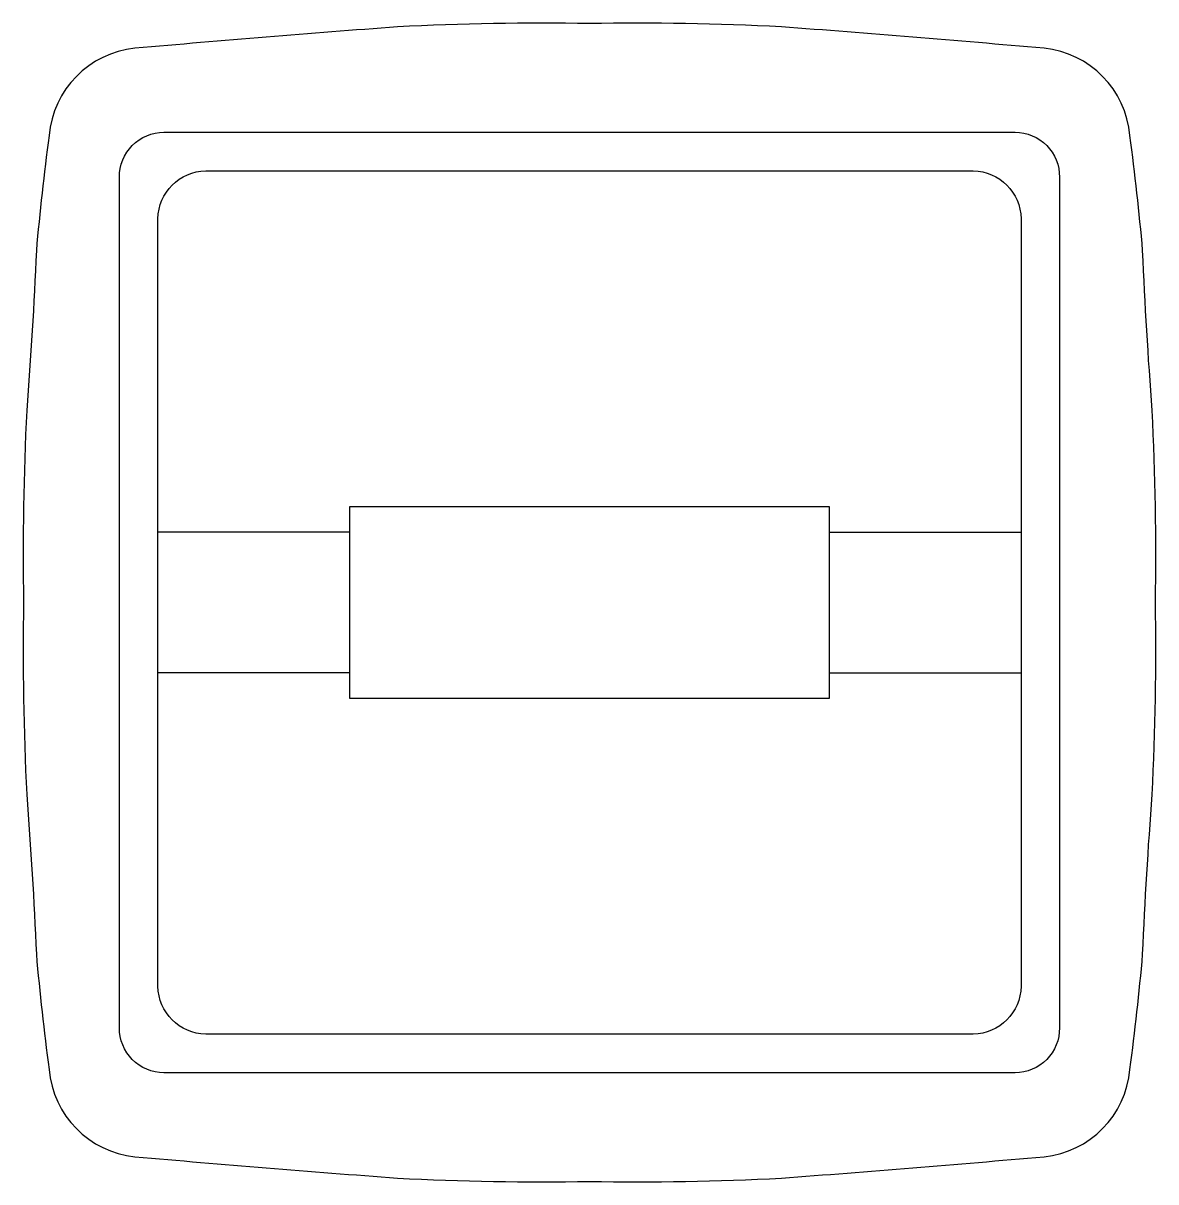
# Model space of a CAD drawing. Header units: millimetres. Extents: x -2997.821 to -2997.644, y 2923.446 to 2923.628.
import ezdxf

# ---------------------------------------------------------------- set-up
doc = ezdxf.new("R2010")
doc.units = ezdxf.units.MM
doc.header["$LTSCALE"] = 10
doc.layers.add('banheiro_acessórios', color=2, linetype='Continuous')

msp = doc.modelspace()

# ---------------------------------------------------------------- linework, layer by layer
at = {"layer": 'banheiro_acessórios'}
for points in [[(-2997.82099, 2923.53703, 0.016662), (-2997.82049, 2923.50703, -0.008305), (-2997.81899, 2923.48203, 0.012344), (-2997.81699, 2923.46403, 0.359389), (-2997.80357, 2923.45037, 0.001582), (-2997.76249, 2923.44703, 0.016662), (-2997.73249, 2923.44653, 0.016662), (-2997.70249, 2923.44703, 0.001582), (-2997.66141, 2923.45037, 0.359389), (-2997.64799, 2923.46403, 0.012344), (-2997.64599, 2923.48203, -0.008305), (-2997.64449, 2923.50703, 0.016662), (-2997.64399, 2923.53703, 0.016662), (-2997.64449, 2923.56703, -0.008305), (-2997.64599, 2923.59203, 0.012344), (-2997.64799, 2923.61003, 0.359389), (-2997.66141, 2923.62369, 0.001582), (-2997.70249, 2923.62703, 0.016662), (-2997.73249, 2923.62753, 0.016662), (-2997.76249, 2923.62703, 0.001582), (-2997.80357, 2923.62369, 0.359389), (-2997.81699, 2923.61003, 0.012344), (-2997.81899, 2923.59203, -0.008305), (-2997.82049, 2923.56703, 0.016662)], [(-2997.73249, 2923.46353), (-2997.79906, 2923.46353, -0.417111), (-2997.80599, 2923.47053), (-2997.80599, 2923.53703), (-2997.80599, 2923.60353, -0.417111), (-2997.79906, 2923.61053), (-2997.73249, 2923.61053), (-2997.66592, 2923.61053, -0.417111), (-2997.65899, 2923.60353), (-2997.65899, 2923.53703), (-2997.65899, 2923.47053, -0.417111), (-2997.66592, 2923.46353)]]:
    msp.add_lwpolyline(points, format="xyb", close=True, dxfattribs=at)
at = {"layer": 'banheiro_acessórios', "color": 1}
msp.add_lwpolyline([(-2997.73249, 2923.46953), (-2997.79249, 2923.46953, -0.399758), (-2997.79999, 2923.47703), (-2997.79999, 2923.53703), (-2997.79999, 2923.59703, -0.399758), (-2997.79249, 2923.60453), (-2997.73249, 2923.60453), (-2997.67249, 2923.60453, -0.399758), (-2997.66499, 2923.59703), (-2997.66499, 2923.53703), (-2997.66499, 2923.47703, -0.399758), (-2997.67249, 2923.46953)], format="xyb", close=True, dxfattribs=at)
msp.add_lwpolyline([(-2997.76999, 2923.53703), (-2997.76999, 2923.55203), (-2997.73249, 2923.55203), (-2997.69499, 2923.55203), (-2997.69499, 2923.53703), (-2997.69499, 2923.52203), (-2997.73249, 2923.52203), (-2997.76999, 2923.52203)], close=True, dxfattribs=at)
for points in [[(-2997.76999, 2923.54803), (-2997.79999, 2923.54803)], [(-2997.69499, 2923.54803), (-2997.66499, 2923.54803)], [(-2997.76999, 2923.52603), (-2997.79999, 2923.52603)], [(-2997.69499, 2923.52603), (-2997.66499, 2923.52603)]]:
    msp.add_lwpolyline(points, dxfattribs=at)

doc.saveas('drawing.dxf')
